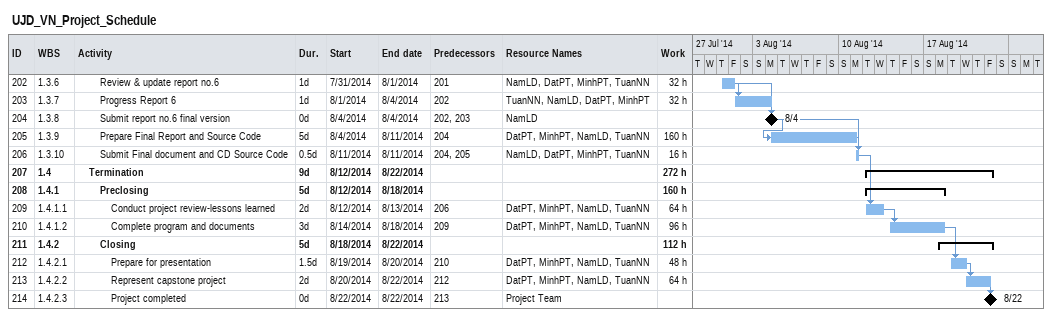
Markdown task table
UJD_VN_Project_Schedule

| ID | WBS | Task | Duration | Start | Finish | Predecessors | Resources | Work (h) |
|---|---|---|---|---|---|---|---|---|
| 202 | 1.3.6 | Review & update report no.6 | 1d | 2014-07-31 | 2014-08-01 | 201 | NamLD, DatPT, MinhPT, TuanNN | 32 |
| 203 | 1.3.7 | Progress Report 6 | 1d | 2014-08-01 | 2014-08-04 | 202 | TuanNN, NamLD, DatPT, MinhPT | 32 |
| 204 | 1.3.8 | Submit report no.6 final version | 0d | 2014-08-04 | 2014-08-04 | 202, 203 | NamLD |  |
| 205 | 1.3.9 | Prepare Final Report and Source Code | 5d | 2014-08-04 | 2014-08-11 | 204 | DatPT, MinhPT, NamLD, TuanNN | 160 |
| 206 | 1.3.10 | Submit Final document and CD Source Code | 0.5d | 2014-08-11 | 2014-08-11 | 204, 205 | NamLD, DatPT, MinhPT, TuanNN | 16 |
| 207 | 1.4 | **Termination** | 9d | 2014-08-12 | 2014-08-22 |  |  | 272 |
| 208 | 1.4.1 | **Preclosing** | 5d | 2014-08-12 | 2014-08-18 |  |  | 160 |
| 209 | 1.4.1.1 | Conduct project review-lessons learned | 2d | 2014-08-12 | 2014-08-13 | 206 | DatPT, MinhPT, NamLD, TuanNN | 64 |
| 210 | 1.4.1.2 | Complete program and documents | 3d | 2014-08-14 | 2014-08-18 | 209 | DatPT, MinhPT, NamLD, TuanNN | 96 |
| 211 | 1.4.2 | **Closing** | 5d | 2014-08-18 | 2014-08-22 |  |  | 112 |
| 212 | 1.4.2.1 | Prepare for presentation | 1.5d | 2014-08-19 | 2014-08-20 | 210 | DatPT, MinhPT, NamLD, TuanNN | 48 |
| 213 | 1.4.2.2 | Represent capstone project | 2d | 2014-08-20 | 2014-08-22 | 212 | DatPT, MinhPT, NamLD, TuanNN | 64 |
| 214 | 1.4.2.3 | Project completed | 0d | 2014-08-22 | 2014-08-22 | 213 | Project Team |  |
